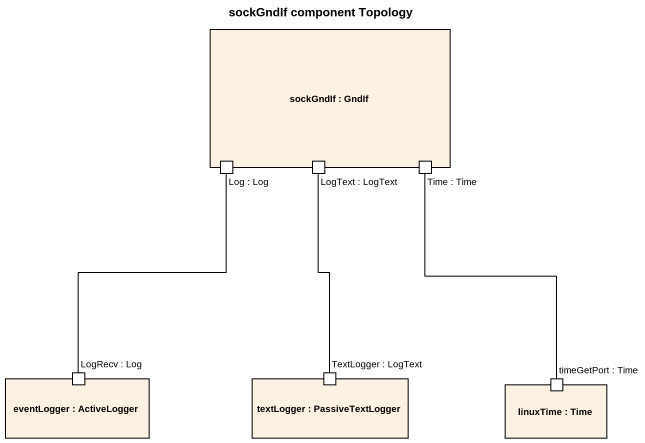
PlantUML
@startuml
title sockGndIf component Topology
rectangle "sockGndIf : GndIf" as sockGndIf {
  port "Log : Log" as Log_Log
  port "LogText : LogText" as LogText_LogText
  port "Time : Time" as Time_Time
}
rectangle "eventLogger : ActiveLogger" as eventLogger {
  port "LogRecv : Log" as LogRecv_Log
}
rectangle "textLogger : PassiveTextLogger" as textLogger {
  port "TextLogger : LogText" as TextLogger_LogText
}
rectangle "linuxTime : Time" as linuxTime {
  port "timeGetPort : Time" as timeGetPort_Time
}
Log_Log -- LogRecv_Log
LogText_LogText -- TextLogger_LogText
Time_Time -- timeGetPort_Time
@enduml
